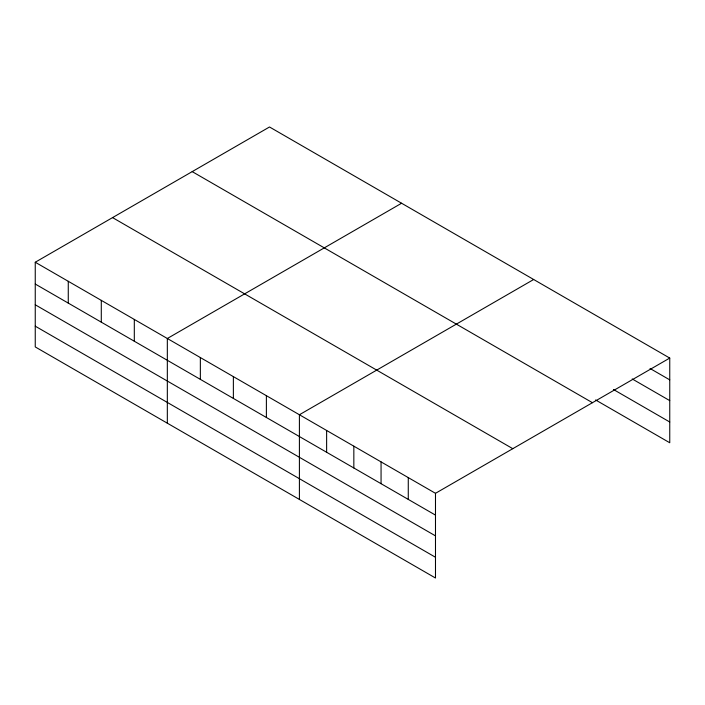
<?xml version="1.0" encoding="UTF-8"?>
<svg xmlns="http://www.w3.org/2000/svg" width="705" height="705" viewBox="0 0 705 705"><rect width="100%" height="100%" fill="white"/><g stroke="black" fill="none" stroke-linecap="round" stroke-linejoin="round"><path stroke-width="1.06" d="M435.487 535.87L435.487 493.315L35.25 262.242L35.25 346.93L435.487 578.012L435.487 535.87L35.25 304.789M595.61 399.955L669.75 442.758L669.75 358.07L269.513 126.988L35.25 262.242M401.586 203.243L167.332 338.497L167.332 423.185M533.667 279.497L299.405 414.751L299.405 499.44M435.487 493.315L669.75 358.07M650.045 368.486L669.75 379.863M632.209 378.946L669.75 400.625M613.438 389.495L669.75 422.004M192.201 171.623L592.447 402.696M112.553 217.607L512.799 448.68M35.25 284.036L435.487 515.117M35.25 326.177L435.487 557.258M408.274 477.602L408.274 499.404M381.061 461.89L381.061 483.692M353.839 446.177L353.839 467.979M326.626 430.464L326.626 452.258M266.384 395.69L266.384 417.483M233.373 376.62L233.373 398.422M200.352 357.558L200.352 379.361M134.311 319.427L134.311 341.229M101.291 300.365L101.291 322.167M68.27 281.304L68.27 303.106"/></g></svg>
